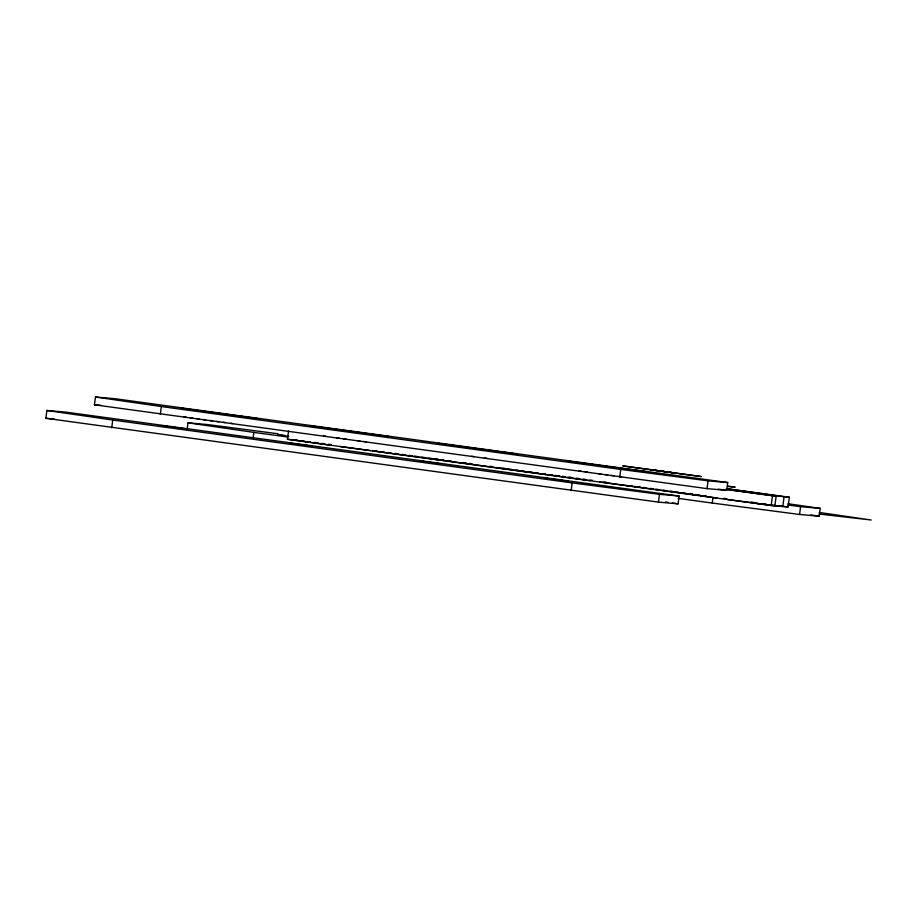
<?xml version="1.0" encoding="UTF-8"?>
<svg xmlns="http://www.w3.org/2000/svg" width="917" height="917" viewBox="0 0 917 917"><rect width="100%" height="100%" fill="white"/><g stroke="black" fill="none" stroke-linecap="round" stroke-linejoin="round"><path stroke-width="1.38" d="M45.85 418.278L46.905 410.484L66.551 412.203L679.13 496.04L678.076 503.834L658.44 502.115L45.85 418.278L54.263 419.012M94.428 404.798L95.483 397.004L115.129 398.735L727.72 482.56L726.665 490.354L707.018 488.635L94.428 404.798L101.443 405.417M111.714 427.815L112.757 420.032L46.905 410.484M160.292 414.335L161.346 406.552L95.483 397.004M187.125 429.339L188.008 422.84L207.655 424.56L278.046 433.775M253.161 437.581L253.871 432.388L188.008 422.84M726.94 488.715L789.365 497.255L788.047 506.986L771.186 505.519L287.434 439.312L288.568 430.967M571.153 490.698L572.197 482.904L659.483 494.32L679.13 496.04M619.732 477.218L620.786 469.424L708.073 480.84L727.72 482.56M658.44 502.115L659.483 494.32M707.018 488.635L708.073 480.84M678.225 498.389L712.257 503.055L712.956 497.851M771.186 505.519L772.504 495.776L776.16 496.097L774.842 505.829L747.068 502.092M789.365 497.255L784.081 496.796L782.774 506.528L770.291 504.82M799.544 514.471L800.598 506.677L820.234 508.396L819.179 516.191L799.544 514.471L712.257 503.055M564.15 476.748L562.488 476.611L565.823 477.207M287.434 439.312L297.567 440.194M692.324 494.274L690.409 494.103L698.903 495.489M280.235 434.91L277.725 434.738L288.775 436.423M438.383 459.486L434.406 459.085L437.948 459.704M506.241 468.977L511.801 469.447M634.117 486.491L640.284 487.03M766.646 504.545L755.516 503.192M307.791 441.604L310.427 441.925L307.871 441.547M379.191 451.611L383.146 452.081M727.949 486.48L735.182 487.225L728.109 486.113M281.416 435.059L284.958 435.483M441.834 459.898L443.977 460.162L441.18 459.784M505.003 468.828L439.094 459.887M568.334 477.23L572.059 477.688L569.262 477.31M632.833 486.331L599.924 482.021M314.256 442.395L318.016 442.865M377.873 451.462L372.955 450.832L437.696 459.692M696.771 494.802L698.857 495.054M448.528 460.735L451.21 461.079M576.128 478.204L578.868 478.559M703.454 495.627L706.273 495.994M363.82 441.478L366.445 441.822M619.021 476.404L621.657 476.748M321.924 443.37L324.572 443.713M370.353 450.511L339.932 446.476M787.921 505.015L800.598 506.677M819.122 514.036L871.15 519.996L819.305 512.477M328.538 444.229L331.129 444.573M582.983 479.087L585.688 479.442M589.757 479.981L592.462 480.336M745.681 501.92L727.227 499.456M726.688 488.772L784.081 496.796M728.534 489.712L776.16 496.097M222.946 422.244L225.467 422.588M230.511 423.253L233.044 423.597M357.401 440.63L359.923 440.962M484.405 458.007L486.927 458.351M611.398 475.396L613.92 475.728M463.2 462.649L465.698 462.993M469.447 463.486L471.946 463.83M724.098 498.344L726.654 498.688M216.504 421.373L219.083 421.717M343.359 438.739L345.938 439.083M471.625 456.288L474.204 456.632M598.595 473.665L601.174 474.02M605.037 474.536L607.616 474.891M161.346 406.552L620.786 469.424M725.691 489.369L772.504 495.776M336.585 437.81L339.382 438.188M202.829 419.493L205.626 419.883M209.833 420.456L212.641 420.846M253.871 432.388L287.904 437.042M463.177 462.535L466.019 462.925M603.776 481.861L606.275 482.204M778.12 505.634L788.047 506.986M301.418 440.664L303.997 441.02M388.063 452.517L390.86 452.895M395.055 453.468L397.852 453.846M402.047 454.419L404.833 454.809M409.028 455.382L411.825 455.76M414.622 456.15L417.418 456.528M421.614 457.102L424.411 457.48M428.606 458.064L431.391 458.443M435.586 459.016L438.383 459.394M516.007 470.02L518.804 470.41M521.613 470.788L524.409 471.178M528.616 471.751L532.823 472.324M535.631 472.702L538.428 473.092M542.635 473.665L545.432 474.043M549.638 474.628L552.447 475.006M555.243 475.396L559.45 475.969M562.259 476.347L565.055 476.737M643.126 487.42L645.958 487.81M650.222 488.383L653.053 488.772M655.896 489.162L658.738 489.552M662.991 490.137L665.834 490.526M670.086 491.111L672.929 491.501M675.772 491.89L678.603 492.269M682.867 492.853L685.698 493.243M689.962 493.827L692.793 494.217M697.058 494.802L699.9 495.191M291.274 439.644L329.49 445.032M499.203 468.117L565.583 477.195M626.414 485.529L694.834 494.882M112.757 420.032L572.197 482.904M489.793 466.272L492.44 466.638M717.186 498.08L700.256 495.684M589.94 480.657L572.919 478.261M578.845 470.914L581.321 471.269M585.023 471.785L587.499 472.14M323.563 435.988L326.039 436.332M196.651 418.622L199.127 418.966M750.977 502.023L753.556 502.39M718.252 489.139L726.665 490.354M788.012 503.731L820.234 508.396M810.777 514.964L819.179 516.191M665.467 502L668.275 502.413M672.47 503.02L678.076 503.834M190.037 417.671L192.799 418.072M567.027 477.402L571.738 478.089M502.814 468.128L505.256 468.484M183.778 416.742L186.117 417.097M764.457 503.983L766.131 504.247M382.756 451.749L383.868 451.943M304.925 441.455L306.874 441.788M182.082 408.374L260.359 419L182.082 408.374M161.254 425.648L183.618 428.686L161.254 425.648M310.233 425.912L388.499 436.538L310.233 425.912M289.405 443.186L311.769 446.224L289.405 443.186M438.486 443.461L516.764 454.087L438.486 443.461M417.671 460.747L440.034 463.773L417.671 460.747M566.752 461.022L645.029 471.636L566.752 461.022M622.964 465.939L701.241 476.565L622.964 465.939M545.924 478.296L568.288 481.333L545.924 478.296M651.036 469.768L673.112 472.794L651.036 469.768"/></g></svg>
